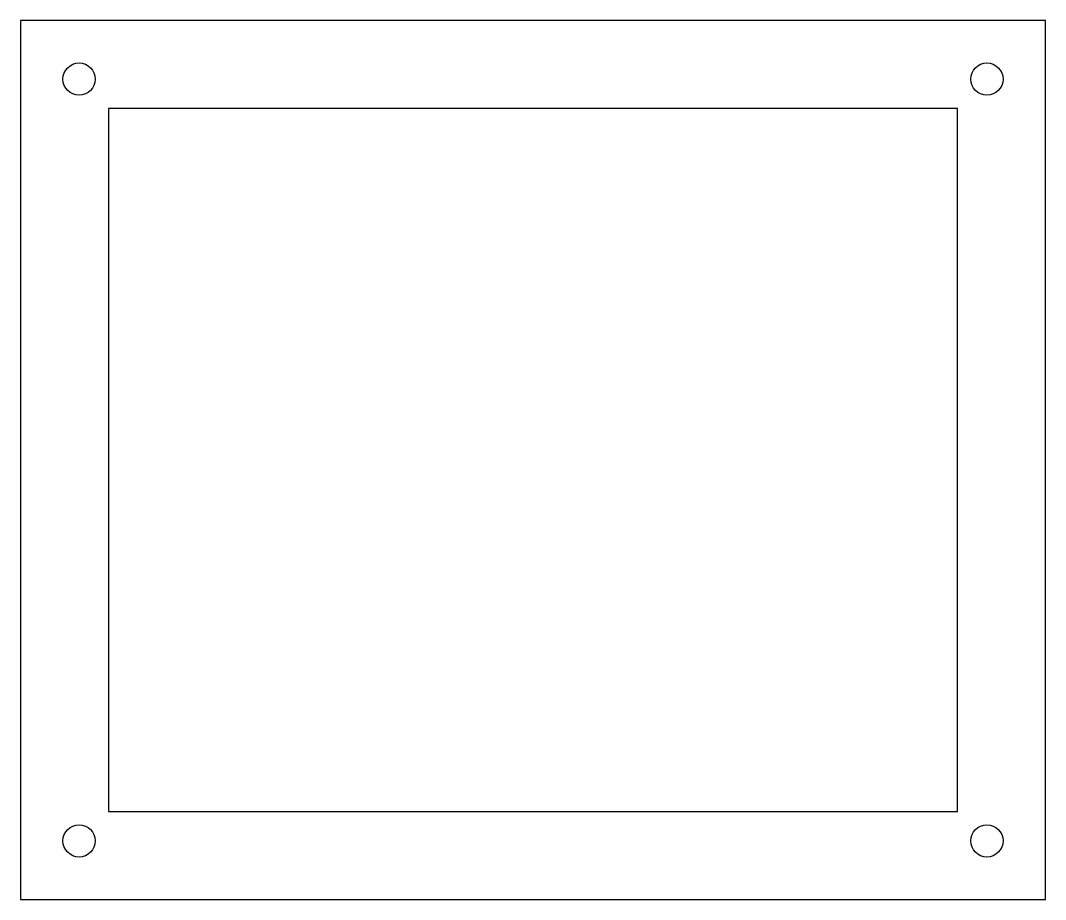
# Model space of a CAD drawing. Header units: millimetres. Extents: x 0 to 175, y 0 to 150.
import ezdxf

# ---------------------------------------------------------------- set-up
doc = ezdxf.new("R2010")
doc.units = ezdxf.units.MM
for name, color, linetype in [('CUT_HOLES', 7, 'Continuous'), ('CUT_INNER', 7, 'Continuous'), ('CUT_OUTER', 7, 'Continuous')]:
    doc.layers.add(name, color=color, linetype=linetype)

msp = doc.modelspace()

# ---------------------------------------------------------------- linework, layer by layer
at = {"layer": 'CUT_HOLES'}
for centre in [(10, 140), (165, 140), (10, 10), (165, 10)]:
    msp.add_circle(centre, 2.75, dxfattribs=at)
at = {"layer": 'CUT_INNER'}
msp.add_lwpolyline([(15, 15), (160, 15), (160, 135), (15, 135)], close=True, dxfattribs=at)
at = {"layer": 'CUT_OUTER'}
msp.add_lwpolyline([(0, 0), (175, 0), (175, 150), (0, 150)], close=True, dxfattribs=at)

doc.saveas('drawing.dxf')
